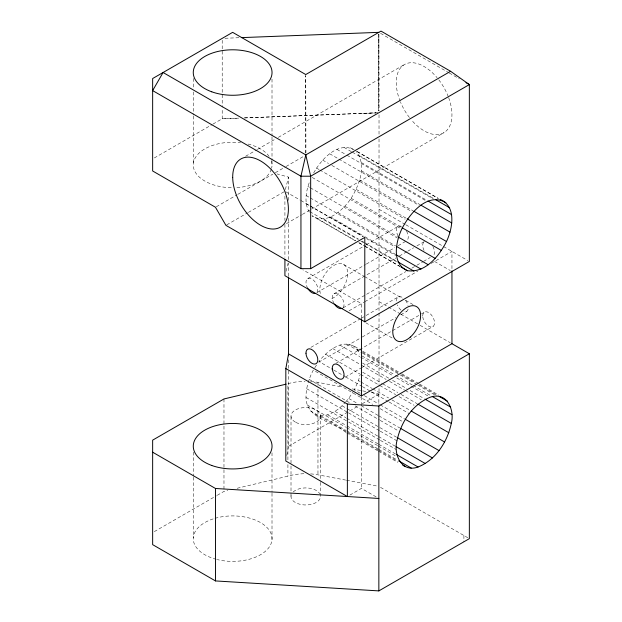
<?xml version="1.0" encoding="UTF-8"?>
<svg xmlns="http://www.w3.org/2000/svg" width="622" height="622" viewBox="0 0 622 622"><rect width="100%" height="100%" fill="white"/><g stroke="black" fill="none" stroke-linecap="round" stroke-linejoin="round"><path stroke-width="0.47" stroke-dasharray="3.11 2.33" d="M286.812 455.498L288.499 446.308L288.515 369.266M288.522 368.31L288.522 359.64M288.538 276.114L288.546 263.479M288.546 259.599L288.554 215.935M288.554 200.408L288.561 177.122L277.109 173.935M361.468 318.215L361.468 303.645L302.79 269.769M378.658 110.903L378.845 34.28L379.023 110.887M345.918 432.399C332.863 421.514 306.148 418.66 305.977 397.411C305.931 387.801 308.916 378.541 313.286 370.067L372.664 404.354M309.313 212.18C303.94 203.153 305.9 191.49 309.461 182.09M355.481 240.885L311.987 215.772C326.768 225.421 343.08 210.08 351.111 198.317C359.345 184.959 367.182 165.149 356.095 151.286M286.042 271.27L288.546 261.543M285.366 189.516L288.561 177.122M360.169 393.252L354.315 389.87L358.49 380.586L359.982 374.988M313.682 172.908C320.968 159.815 337.575 141.07 354.066 149.762M314.802 367.726L316.831 364.593M345.746 401.812L348.74 398.477L353.304 391.432M361.833 350.722C355.387 346.337 347.799 342.217 339.853 345.086C331.308 348.227 324.482 354.462 318.861 361.46L333.073 369.67M314.973 414.532C326.363 418.715 337.909 410.792 345.148 402.481M154.318 157.957L212.156 124.563M212.988 124.081L222.209 118.755L238.646 118.126M245.589 156.254L256.497 149.956M257.337 149.474L274.947 139.305M278.306 137.369L404.113 64.735M216.308 206.776L237.075 194.779M237.907 194.305L272.809 174.152M275.297 172.714L285.234 166.984M286.058 166.502L304.275 155.99M226.75 224.861L247.517 212.872M248.349 212.39L284.083 191.763M286.415 223.625L301.514 214.909M302.354 214.419L310.736 209.583M311.575 209.093L444.092 132.587M307.703 278.594L365.495 245.223M366.335 244.741L398.166 226.361M316.909 292.604L365.487 264.56M366.327 264.07L394.807 247.634M398.158 245.698L405.692 241.344M334.03 293.747L396.012 257.959M399.363 256.023L406.897 251.669M407.737 251.187L413.599 247.797M416.95 245.869L424.492 241.515M343.142 307.804L365.759 294.75M366.599 294.268L405.964 271.534M411.826 268.152L416.017 265.734M416.857 265.244L422.719 261.862M423.551 261.38L430.253 257.508M349.051 310.806L363.987 302.191M364.826 301.701L417.743 271.145M431.186 263.386L451.953 251.397L451.953 269.862M310.922 347.348L360.34 318.814M361.18 318.332L365.371 315.914M366.202 315.432L398.033 297.052M318.713 362.167L361.429 337.505M362.268 337.015L395.771 317.671M400.801 314.771L406.664 311.389M336.028 363.264L420.627 314.413M421.467 313.931L423.979 312.485M345.334 377.08L361.25 367.89M362.082 367.408L433.277 326.301M288.499 446.308L358.91 405.661M362.261 403.732L379.023 394.053L379.023 385.383M154.326 531.623L216.425 495.765M217.265 495.283L223.974 491.403L227.738 490.509M349.859 495.096L361.444 488.402L376.364 497.017M237.145 488.27L287.916 476.172A39.38 22.734 0 0 1 305.06 473.715M244.485 117.916L375.991 112.854M225.008 38.261L241.795 37.615M244.454 117.9L377.888 112.769M238.677 118.133L222.209 118.755L222.209 108.104M362.642 113.453L375.828 112.955M310.65 381.442A39.38 22.734 0 0 1 317.966 382.382L342.706 387.086M352.215 388.89L361.732 390.694M362.68 390.88L366.482 391.603M371.241 392.505L379.023 394.053M310.65 473.886A39.38 22.734 0 0 1 317.966 474.827L345.56 480.067M346.508 480.254L377.904 486.217M380.524 33.308L448.408 72.494M449.239 72.984L459.3 78.784M357.238 151.535L438.362 198.371M350.334 147.756L353.677 149.684M357.02 151.62L438.152 198.457M359.306 155.601L432.912 198.091M343.974 147.36L351.5 151.706M352.34 152.188L433.464 199.024M361.312 162.505L427.392 200.657M336.922 149.404L346.12 154.715M346.959 155.197L425.58 200.587M361.444 170.825L419.99 204.63M329.652 153.751L338.018 158.579M338.85 159.061L419.142 205.415M359.687 179.983L413.218 210.889M322.662 160.095L328.517 163.477M331.868 165.413L411.321 211.286M356.165 189.36L406.345 218.338M316.435 168.018L318.946 169.472M319.778 169.954L405.093 219.208M379.023 209.295L405.008 224.301M405.847 224.783L467.697 260.486M351.111 198.317L401.299 227.287M312.221 177.457L400.039 228.157M344.883 206.24L397.575 236.663M307.859 186.351L309.538 187.315M310.37 187.797L397.357 238.016M434.545 261.45L450.297 270.539M337.894 212.592L395.608 245.908M306.102 195.51L309.453 197.446M310.285 197.928L394.76 246.693M330.632 216.938L364.088 236.251M364.92 236.733L395.864 254.6M285.755 191.77L300.045 200.02M300.885 200.509L309.297 205.361M310.137 205.851L363.116 236.43M306.234 203.829L309.577 205.758M310.417 206.247L363.108 236.663M366.451 238.599L395.724 255.494M323.572 218.975L358.7 239.26M362.051 241.188L363.722 242.16M364.554 242.642L396.338 260.991M309.911 211.705L357.588 239.229M360.931 241.165L396.898 261.924M317.212 218.579L355.691 240.792M359.034 242.728L364.057 245.62M364.889 246.11L400.016 266.387M358.824 242.813L363.839 245.713M364.679 246.195L399.806 266.473M343.616 264.498L363.738 276.114M364.578 276.603L402.294 298.373M405.645 300.309L413.195 304.671M379.023 301.608L399.985 313.706M400.817 314.188L419.259 324.832M420.099 325.322L450.274 342.738M365.837 322.802L392.661 338.29M362.665 351.205L401.143 373.418M401.975 373.9L418.707 383.556M419.539 384.038L438.774 395.141M352.627 345.404L357.3 349.144L361.483 351.562M362.315 352.044L398.282 372.811M401.625 374.739L415.846 382.95M419.189 384.878L436.753 395.024M346.679 344.02L361.732 352.713M362.572 353.195L399.371 374.444M400.21 374.926L416.934 384.583M417.774 385.072L437.009 396.175M362.035 355.955L394.659 374.786M395.491 375.268L412.223 384.925M413.055 385.407L430.618 395.553M339.853 345.086L359.92 356.678M360.76 357.16L393.376 375.991M396.727 377.927L410.108 385.648M410.94 386.138L429.343 396.758M362.455 363.015L389.224 378.464M392.568 380.4L406.788 388.602M410.131 390.538L424.352 398.749M332.607 348.53L360.208 364.469M361.048 364.951L386.138 379.436M389.481 381.364L404.533 390.056M405.373 390.538L421.265 399.721M362.657 372.228L381.892 383.331M382.724 383.813L397.785 392.505M401.128 394.441L417.02 403.616M325.446 354.112L359.741 373.915M360.573 374.397L378.977 385.018M379.809 385.5L395.701 394.675M399.052 396.611L414.104 405.303M358.49 380.586L360.161 381.55M361.001 382.032L371.87 388.315M372.71 388.797L388.602 397.971M391.946 399.899L409.509 410.038M333.913 370.152L344.782 376.434M345.622 376.916L361.514 386.091M362.346 386.573L370.712 391.401M371.552 391.883L388.276 401.54M389.115 402.022L409.183 413.614M364.352 395.662L379.404 404.354M380.244 404.836L404.502 418.839M380.197 408.701L401.944 421.257M348.74 398.477L357.106 403.305M361.289 405.715L378.013 415.379M378.852 415.861L399.759 427.928M309.111 379.35L349.253 402.527M355.108 405.909L379.366 419.912M380.205 420.394L399.441 431.505M342.154 405.824L396.517 437.212M306.615 388.68L347.597 412.339M348.437 412.821L379.381 430.688M380.221 431.17L396.945 440.827M334.994 411.406L345.863 417.681M346.703 418.171L377.647 436.03M378.487 436.52L395.211 446.176M305.977 397.411L347.799 421.553M348.631 422.035L379.583 439.902M380.415 440.384L396.307 449.558M327.747 414.851L346.151 425.471M346.99 425.953L377.935 443.82M378.767 444.302L395.499 453.959M307.237 404.953L345.708 427.166M346.547 427.648L377.492 445.515M378.324 445.997L396.727 456.618M320.921 415.916L346.011 430.401M346.851 430.883L377.795 448.75M378.635 449.232L397.03 459.86M310.3 410.792L378.052 449.9M378.884 450.39L398.119 461.493M346.749 432.881L377.702 450.748M378.534 451.23L397.769 462.333M380.516 487.36L467.798 537.75M357.3 349.144L359.928 354.151M305.923 153.09L305.752 75.511L305.752 152.996M463.911 535.503L463.911 541.793M379.023 114.759L379.023 135.021M379.023 138.877L379.023 312.197M379.023 313.161L379.023 384.419M378.852 34.28L378.852 110.794M378.852 393.951L378.852 404.541M361.444 396.922L361.444 488.402M320.493 415.55L320.493 481.405M320.493 482.377L320.493 495.936A14.765 8.529 0 0 1 304.702 504.947A14.765 8.529 0 0 1 291.283 494.739M317.966 382.382L317.966 385.275M317.966 389.123L317.966 474.827M291.01 416.569L291.01 464.992M291.01 465.964L291.01 496.955M287.916 459.806L287.916 383.727A39.38 22.734 0 0 1 305.06 381.263M287.916 464.618L287.916 476.172M284.915 196.132L284.915 220.39M284.915 224.27L284.915 257.259M272.008 79.118L272.008 135.93M272.008 136.894L272.008 160.01M272.008 160.974L272.008 165.786M272.008 452.785L272.008 492.266M272.008 493.23L272.008 539.453M223.974 398.959L223.974 491.403M222.209 40.306L222.209 107.139M193.294 78.473L193.294 88.099M193.294 91.955L193.294 115.062M193.294 116.026L193.294 164.177M193.294 452.14L193.294 476.211M193.294 477.175L193.294 537.843M293.172 491.986A14.765 8.529 0 0 1 307.439 487.975A14.765 8.529 0 0 1 319.762 493.751M320.322 293.483A19.694 11.367 -60 0 1 332.56 266.239A19.694 11.367 -60 0 1 347.644 274.947A19.694 11.367 -60 0 1 330.173 299.166M448.649 97.654A39.38 22.734 60 0 1 443.867 132.727A39.38 22.734 60 0 1 411.134 119.626M409.416 117.504A39.38 22.734 60 0 1 400.552 102.21M400.203 101.37A39.38 22.734 60 0 1 403.88 64.875A39.38 22.734 60 0 1 437.079 77.696M438.79 79.818A39.38 22.734 60 0 1 448.003 95.951M271.332 160.701A39.38 22.734 0 0 1 271.612 168.321M271.363 169.168A39.38 22.734 0 0 1 235.94 187.642M231.26 187.704A39.38 22.734 0 0 1 193.551 162.288A39.38 22.734 0 0 1 240.566 142.71M248.054 144.055A39.38 22.734 0 0 1 269.287 156.627M215.01 518.32A39.38 22.734 0 0 1 272.016 537.937A39.38 22.734 0 0 1 217.249 559.575M216.3 559.333A39.38 22.734 0 0 1 193.286 539.328A39.38 22.734 0 0 1 214.186 518.569M307.703 288.258A8.366 4.828 60 0 1 307.354 278.835A8.366 4.828 60 0 1 315.284 282.209A8.366 4.828 60 0 1 317.01 292.216M398.166 236.026A8.366 4.828 60 0 1 396.883 227.839A8.366 4.828 60 0 1 402.348 226.781M406.531 231.197A8.366 4.828 60 0 1 407.472 239.991M408.11 309.103A8.366 4.828 60 0 1 404.059 311.746M400.996 310.09A8.366 4.828 60 0 1 397.318 304.92M396.432 301.017A8.366 4.828 60 0 1 402.162 297.277M405.583 300.372A8.366 4.828 60 0 1 408.016 305.511M333.936 303.357A8.366 4.828 60 0 1 333.68 293.973A8.366 4.828 60 0 1 341.61 297.448A8.366 4.828 60 0 1 343.258 307.439M424.056 250.479A8.366 4.828 60 0 1 423.535 242.362M432.858 246.444A8.366 4.828 60 0 1 433.721 255.207M295.955 422.439A14.765 8.529 0 0 0 320.221 417.766A14.765 8.529 0 0 0 301.087 407.97A14.765 8.529 0 0 0 295.955 422.439M422.75 316.808A8.366 4.828 60 0 0 432.173 326.908A8.366 4.828 60 0 0 430.96 314.452A8.366 4.828 60 0 0 422.75 316.808"/><path stroke-width="0.93" d="M285.832 368.558L285.801 461.003L347.371 496.535L347.371 404.082L285.832 368.558L288.522 353.864L361.444 395.957L451.953 343.709L469.353 353.755L469.353 538.652L378.852 590.9L215.476 580.925L152.647 544.647L152.647 440.143L223.974 398.959L286.034 384.178M288.522 355.784L288.538 277.085M361.444 395.957L361.468 319.187M451.308 423.411C454.939 409.906 446.713 391.16 430.175 397.24C412.277 404.401 400.84 422.525 396.945 440.827C393.322 454.332 401.548 473.078 418.077 466.998C435.975 459.845 447.412 441.713 451.308 423.411L417.86 404.098M445.896 202.718C427.368 191.459 409.12 214.333 401.711 229.129C395.81 241.841 391.339 263.852 407.542 270.733C425.689 273.066 439.109 255.984 446.495 241.515C452.668 228.461 456.696 206.263 440.042 199.335M364.795 321.815L469.353 261.45L469.353 84.592L450.616 71.297L305.806 154.901L300.947 176.213L300.947 268.657L310.666 268.657L364.795 237.402L364.795 321.815L284.915 275.694L284.915 259.195M347.371 404.082L378.852 406.011L469.353 353.755M241.795 37.615L378.852 32.344M152.647 452.202L215.476 488.48L378.852 498.455M450.616 71.297L380.998 31.1L305.752 74.547L232.651 32.344L152.647 78.535L152.647 170.98L215.476 207.258L225.918 225.343L300.947 268.657M466.002 82.656L469.353 84.592L310.666 176.213L300.947 176.213L152.647 90.594L163.088 72.502L305.806 154.901L310.666 176.213L310.666 268.657M435.423 199.538L449.636 207.748M428.224 201.139L451.642 214.66M420.83 205.112L451.774 222.979M414.05 211.371L450.017 232.138M407.185 218.82L446.495 241.515M402.131 227.776L441.441 250.472M398.414 237.145L435.213 258.394M396.447 246.39L428.224 264.739M396.704 255.082L420.954 269.085M398.01 261.955L413.902 271.13M400.856 266.869L407.542 270.733M439.264 396.471L447.63 401.299M432.29 396.517L450.693 407.138M425.184 399.231L451.953 414.68M411.181 411.01L448.82 432.733M405.334 419.321L444.644 442.017M400.599 428.41L439.07 450.623M397.349 437.694L432.484 457.971M396.051 446.658L425.324 463.561M396.331 454.449L418.077 466.998M398.702 460.824L411.251 468.063M402.792 465.233L405.295 466.679M451.953 270.834L451.953 343.709M378.852 406.011L378.852 590.9M215.476 488.48L215.476 580.925M314.849 293.467A8.366 4.828 60 0 1 307.703 288.258M342.31 308.287A8.366 4.828 60 0 1 334.317 303.979M410.302 337.108A19.694 11.367 -60 0 0 416.546 306.607A19.694 11.367 -60 0 0 393.252 327.258A19.694 11.367 -60 0 0 410.302 337.108M232.706 177.503A39.38 22.734 60 0 0 274.846 228.935A39.38 22.734 60 0 0 274.1 172.815A39.38 22.734 60 0 0 232.706 177.503M211.768 91.807A39.38 22.734 0 0 0 272.008 73.342A39.38 22.734 0 0 0 214.186 52.45A39.38 22.734 0 0 0 211.768 91.807M211.768 465.474A39.38 22.734 0 0 0 272.008 447.008A39.38 22.734 0 0 0 214.186 426.124A39.38 22.734 0 0 0 211.768 465.474M305.97 353.249A8.366 4.828 60 0 0 315.004 364.057A8.366 4.828 60 0 0 314.685 352.044A8.366 4.828 60 0 0 305.97 353.249M332.296 369.04A8.366 4.828 60 0 0 341.711 379.14A8.366 4.828 60 0 0 340.498 366.685A8.366 4.828 60 0 0 332.296 369.04"/></g></svg>
